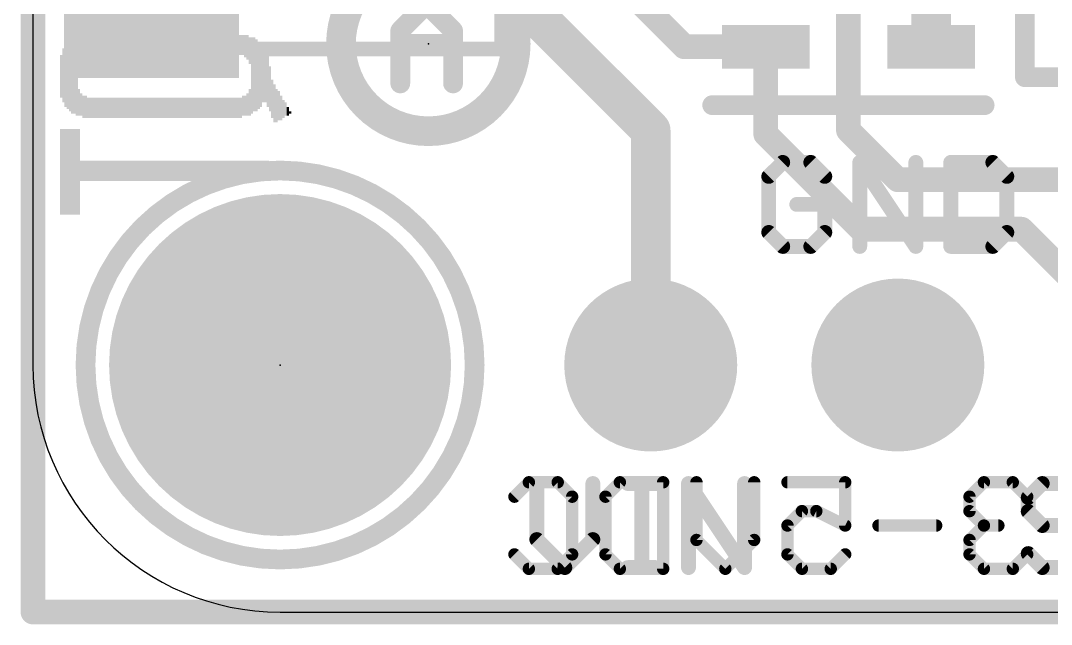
# Model space of a CAD drawing. Extents: x -0.1 to 25.5, y -0.1 to 20.4.
# Drawn here: x -0.13 to 10.47, y -0.13 to 6.08 of the extents above; entities that cross this region are included whole.
import ezdxf

# ---------------------------------------------------------------- set-up
doc = ezdxf.new("R2010")
doc.units = 0
for name, color, linetype in [('1', 12, 'CONTINUOUS'), ('16', 5, 'CONTINUOUS'), ('17', 110, 'CONTINUOUS'), ('20', 53, 'CONTINUOUS'), ('21', 40, 'CONTINUOUS'), ('22', 6, 'CONTINUOUS'), ('23', 40, 'CONTINUOUS'), ('24', 6, 'CONTINUOUS')]:
    doc.layers.add(name, color=color, linetype=linetype)

# ---------------------------------------------------------------- blocks, each defined once
blk = doc.blocks.new('RECT')
blk.add_solid([(-0.5, -0.5), (0.5, -0.5), (-0.5, 0.5), (0.5, 0.5)])
blk = doc.blocks.new('ROUNDP')
at = {"const_width": 0.5}
blk.add_lwpolyline([(0, -0.25, 1), (0, 0.25, 1), (0, -0.25)], format="xyb", dxfattribs=at)

msp = doc.modelspace()

# ---------------------------------------------------------------- linework, layer by layer
at = {"layer": '1'}
for points, const_width in [([(0, 0), (0, 20.32)], 0.254), ([(5.1175, 7.39), (6.6955, 5.812)], 0.254), ([(9.232, 6.712), (9.232, 5.812)], 0.4064), ([(8.382, 6.223), (8.382, 4.953)], 0.254), ([(6.6955, 5.812), (7.532, 5.812)], 0.254), ([(7.532, 5.812), (7.532, 4.914)], 0.254), ([(7.532, 4.914), (8.509, 3.937)], 0.254), ([(8.382, 4.953), (8.89, 4.445)], 0.254), ([(8.89, 4.445), (12.065, 4.445)], 0.254), ([(8.509, 3.937), (10.16, 3.937)], 0.254), ([(10.16, 3.937), (11.43, 2.667)], 0.254), ([(25.4, 0), (0, 0)], 0.254)]:
    msp.add_lwpolyline(points, dxfattribs=dict(at, const_width=const_width))
for points, const_width in [([(6.6955, 5.8755, 1), (6.6955, 5.7485)], 0.127), ([(7.5955, 5.812, 1), (7.4685, 5.812)], 0.127), ([(7.532, 5.7485, 1), (7.532, 5.8755)], 0.127), ([(6.6506, 5.7671, 1), (6.7404, 5.8569)], 0.127), ([(9.1304, 5.812, 1), (9.3336, 5.812)], 0.2032), ([(7.5769, 4.9589, 1), (7.4871, 4.8691)], 0.127), ([(8.4269, 4.9979, 1), (8.3371, 4.9081)], 0.127), ([(8.3185, 4.953, 1), (8.4455, 4.953)], 0.127), ([(7.4685, 4.914, 1), (7.5955, 4.914)], 0.127), ([(8.89, 4.5085, 1), (8.89, 4.3815)], 0.127), ([(8.8451, 4.4001, 1), (8.9349, 4.4899)], 0.127), ([(8.509, 4.0005, 1), (8.509, 3.8735)], 0.127), ([(8.4641, 3.8921, 1), (8.5539, 3.9819)], 0.127), ([(10.2049, 3.9819, 1), (10.1151, 3.8921)], 0.127), ([(10.16, 3.8735, 1), (10.16, 4.0005)], 0.127), ([(0, 0.0635, 1), (0, -0.0635)], 0.127), ([(-0.0635, 0, 1), (0.0635, 0)], 0.127)]:
    msp.add_lwpolyline(points, format="xyb", dxfattribs=dict(at, const_width=const_width))
at = {"layer": '16'}
for points, const_width in [([(0, 0), (0, 20.32)], 0.254), ([(6.35, 4.953), (5.0165, 6.2865)], 0.4064), ([(6.35, 2.54), (6.35, 4.953)], 0.4064), ([(25.4, 0), (0, 0)], 0.254)]:
    msp.add_lwpolyline(points, dxfattribs=dict(at, const_width=const_width))
for points, const_width in [([(6.4516, 4.953, 1), (6.2484, 4.953)], 0.2032), ([(6.2782, 4.8812, 1), (6.4218, 5.0248)], 0.2032), ([(6.2484, 2.54, 1), (6.4516, 2.54)], 0.2032), ([(0, 0.0635, 1), (0, -0.0635)], 0.127), ([(-0.0635, 0, 1), (0.0635, 0)], 0.127)]:
    msp.add_lwpolyline(points, format="xyb", dxfattribs=dict(at, const_width=const_width))
at = {"layer": '20'}
for p, q in [((0, 17.78), (0, 2.54)), ((2.54, 0), (22.86, 0))]:
    msp.add_line(p, q, dxfattribs=at)
msp.add_arc((2.54, 2.54), 2.54, 180, 270, dxfattribs=at)
at = {"layer": '21'}
for points, const_width in [([(4.8175, 6.99), (4.8175, 5.79)], 0.1524), ([(10.1962, 6.6939), (10.1962, 5.4991)], 0.2032), ([(4.8175, 5.79), (2.2175, 5.79)], 0.1524), ([(10.1962, 5.4991), (10.9928, 5.4991)], 0.2032), ([(9.782, 5.212), (6.982, 5.212)], 0.2032), ([(7.707, 4.6235), (7.5629, 4.4795)], 0.1524), ([(7.9951, 4.6235), (7.707, 4.6235)], 0.1524), ([(8.1391, 4.4795), (7.9951, 4.6235)], 0.1524), ([(8.4984, 3.7592), (8.4984, 4.6235)], 0.1524), ([(8.4984, 4.6235), (9.0747, 3.7592)], 0.1524), ([(9.0747, 3.7592), (9.0747, 4.6235)], 0.1524), ([(9.434, 4.6235), (9.434, 3.7592)], 0.1524), ([(9.8661, 4.6235), (9.434, 4.6235)], 0.1524), ([(10.0102, 4.4795), (9.8661, 4.6235)], 0.1524), ([(7.5629, 4.4795), (7.5629, 3.9033)], 0.1524), ([(10.0102, 3.9033), (10.0102, 4.4795)], 0.1524), ([(8.1391, 4.1914), (7.851, 4.1914)], 0.1524), ([(8.1391, 3.9033), (8.1391, 4.1914)], 0.1524), ([(7.5629, 3.9033), (7.707, 3.7592)], 0.1524), ([(7.9951, 3.7592), (8.1391, 3.9033)], 0.1524), ([(9.8661, 3.7592), (10.0102, 3.9033)], 0.1524), ([(7.707, 3.7592), (7.9951, 3.7592)], 0.1524), ([(9.434, 3.7592), (9.8661, 3.7592)], 0.1524), ([(5.1788, 1.3215), (5.1788, 0.7453)], 0.1524), ([(5.7551, 0.7453), (5.7551, 1.3215)], 0.1524), ([(6.1144, 1.3215), (6.4025, 1.3215)], 0.1524), ([(6.2584, 0.4572), (6.2584, 1.3215)], 0.1524), ([(6.738, 0.4572), (6.738, 1.3215)], 0.1524), ([(6.738, 1.3215), (7.3143, 0.4572)], 0.1524), ([(7.3143, 0.4572), (7.3143, 1.3215)], 0.1524), ([(10.374, 1.3215), (10.2299, 1.1775)], 0.1524), ([(10.6621, 1.3215), (10.374, 1.3215)], 0.1524), ([(10.2299, 1.1775), (10.2299, 1.0334)], 0.1524), ([(10.2299, 1.0334), (10.374, 0.8894)], 0.1524), ([(10.374, 0.8894), (10.6621, 0.8894)], 0.1524), ([(5.1788, 0.7453), (5.467, 0.4572)], 0.1524), ([(5.467, 0.4572), (5.7551, 0.7453)], 0.1524), ([(10.374, 0.4572), (10.2299, 0.6013)], 0.1524), ([(6.1144, 0.4572), (6.4025, 0.4572)], 0.1524), ([(10.6621, 0.4572), (10.374, 0.4572)], 0.1524)]:
    msp.add_lwpolyline(points, dxfattribs=dict(at, const_width=const_width))
for points, const_width in [([(2.2175, 5.8281, 1), (2.2175, 5.7519)], 0.0762), ([(4.7794, 5.79, 1), (4.8556, 5.79)], 0.0762), ([(4.8175, 5.7519, 1), (4.8175, 5.8281)], 0.0762), ([(10.1962, 5.5499, 1), (10.1962, 5.4483)], 0.1016), ([(10.1454, 5.4991, 1), (10.247, 5.4991)], 0.1016), ([(6.982, 5.2628, 1), (6.982, 5.1612)], 0.1016), ([(9.782, 5.1612, 1), (9.782, 5.2628)], 0.1016), ([(7.707, 4.6616, 1), (7.707, 4.5854)], 0.0762), ([(7.7339, 4.5966, 1), (7.68, 4.6505)], 0.0762), ([(8.022, 4.6505, 1), (7.9681, 4.5966)], 0.0762), ([(7.9951, 4.5854, 1), (7.9951, 4.6616)], 0.0762), ([(8.5301, 4.6447, 1), (8.4667, 4.6024)], 0.0762), ([(8.5365, 4.6235, 1), (8.4603, 4.6235)], 0.0762), ([(9.1128, 4.6235, 1), (9.0366, 4.6235)], 0.0762), ([(9.4721, 4.6235, 1), (9.3959, 4.6235)], 0.0762), ([(9.434, 4.6616, 1), (9.434, 4.5854)], 0.0762), ([(9.8931, 4.6505, 1), (9.8392, 4.5966)], 0.0762), ([(9.8661, 4.5854, 1), (9.8661, 4.6616)], 0.0762), ([(2.54, 0.54, 1), (2.54, 4.54, 1), (2.54, 0.54)], 0.2032), ([(7.601, 4.4795, 1), (7.5248, 4.4795)], 0.0762), ([(7.536, 4.5064, 1), (7.5899, 4.4525)], 0.0762), ([(8.1122, 4.4525, 1), (8.1661, 4.5064)], 0.0762), ([(10.0483, 4.4795, 1), (9.9721, 4.4795)], 0.0762), ([(9.9832, 4.4525, 1), (10.0371, 4.5064)], 0.0762), ([(7.851, 4.2295, 1), (7.851, 4.1533)], 0.0762), ([(8.1772, 4.1914, 1), (8.101, 4.1914)], 0.0762), ([(8.1391, 4.1533, 1), (8.1391, 4.2295)], 0.0762), ([(7.5899, 3.9302, 1), (7.536, 3.8763)], 0.0762), ([(7.5248, 3.9033, 1), (7.601, 3.9033)], 0.0762), ([(8.101, 3.9033, 1), (8.1772, 3.9033)], 0.0762), ([(8.1661, 3.8763, 1), (8.1122, 3.9302)], 0.0762), ([(9.9721, 3.9033, 1), (10.0483, 3.9033)], 0.0762), ([(10.0371, 3.8763, 1), (9.9832, 3.9302)], 0.0762), ([(7.707, 3.7973, 1), (7.707, 3.7211)], 0.0762), ([(7.68, 3.7323, 1), (7.7339, 3.7861)], 0.0762), ([(7.9681, 3.7861, 1), (8.022, 3.7323)], 0.0762), ([(7.9951, 3.7211, 1), (7.9951, 3.7973)], 0.0762), ([(9.043, 3.7381, 1), (9.1064, 3.7803)], 0.0762), ([(9.434, 3.7973, 1), (9.434, 3.7211)], 0.0762), ([(9.8392, 3.7861, 1), (9.8931, 3.7323)], 0.0762), ([(9.8661, 3.7211, 1), (9.8661, 3.7973)], 0.0762), ([(8.4603, 3.7592, 1), (8.5365, 3.7592)], 0.0762), ([(9.0366, 3.7592, 1), (9.1128, 3.7592)], 0.0762), ([(9.3959, 3.7592, 1), (9.4721, 3.7592)], 0.0762), ([(5.2169, 1.3215, 1), (5.1407, 1.3215)], 0.0762), ([(5.7932, 1.3215, 1), (5.717, 1.3215)], 0.0762), ([(6.1144, 1.3596, 1), (6.1144, 1.2834)], 0.0762), ([(6.2965, 1.3215, 1), (6.2203, 1.3215)], 0.0762), ([(6.4025, 1.2834, 1), (6.4025, 1.3596)], 0.0762), ([(6.7697, 1.3427, 1), (6.7063, 1.3004)], 0.0762), ([(6.7761, 1.3215, 1), (6.6999, 1.3215)], 0.0762), ([(7.3524, 1.3215, 1), (7.2762, 1.3215)], 0.0762), ([(10.374, 1.3596, 1), (10.374, 1.2834)], 0.0762), ([(10.4009, 1.2946, 1), (10.347, 1.3485)], 0.0762), ([(10.268, 1.1775, 1), (10.1918, 1.1775)], 0.0762), ([(10.203, 1.2044, 1), (10.2569, 1.1505)], 0.0762), ([(10.2569, 1.0604, 1), (10.203, 1.0065)], 0.0762), ([(10.1918, 1.0334, 1), (10.268, 1.0334)], 0.0762), ([(10.374, 0.9275, 1), (10.374, 0.8513)], 0.0762), ([(10.347, 0.8624, 1), (10.4009, 0.9163)], 0.0762), ([(5.2058, 0.7723, 1), (5.1519, 0.7184)], 0.0762), ([(5.1407, 0.7453, 1), (5.2169, 0.7453)], 0.0762), ([(5.717, 0.7453, 1), (5.7932, 0.7453)], 0.0762), ([(5.782, 0.7184, 1), (5.7281, 0.7723)], 0.0762), ([(10.2569, 0.6282, 1), (10.203, 0.5743)], 0.0762), ([(6.1144, 0.4953, 1), (6.1144, 0.4191)], 0.0762), ([(6.4025, 0.4191, 1), (6.4025, 0.4953)], 0.0762), ([(10.374, 0.4953, 1), (10.374, 0.4191)], 0.0762), ([(5.44, 0.4841, 1), (5.4939, 0.4303)], 0.0762), ([(5.44, 0.4303, 1), (5.4939, 0.4841)], 0.0762), ([(6.2203, 0.4572, 1), (6.2965, 0.4572)], 0.0762), ([(6.6999, 0.4572, 1), (6.7761, 0.4572)], 0.0762), ([(7.2762, 0.4572, 1), (7.3524, 0.4572)], 0.0762), ([(7.2826, 0.4361, 1), (7.346, 0.4783)], 0.0762), ([(10.347, 0.4303, 1), (10.4009, 0.4841)], 0.0762)]:
    msp.add_lwpolyline(points, format="xyb", dxfattribs=dict(at, const_width=const_width))
at = {"layer": '22'}
for points, const_width in [([(4.064, 4.944, 1), (4.064, 6.74, 1), (4.064, 4.944)], 0.3048), ([(3.8265, 5.9779, 1), (3.7249, 5.9779)], 0.1016), ([(3.7398, 6.0138, 1), (3.8116, 5.942)], 0.1016), ([(4.3688, 5.9779, 1), (4.2672, 5.9779)], 0.1016), ([(4.2821, 5.942, 1), (4.3539, 6.0138)], 0.1016), ([(3.7757, 5.8931, 1), (3.7757, 5.7915)], 0.1016), ([(4.318, 5.7915, 1), (4.318, 5.8931)], 0.1016), ([(3.7249, 5.4356, 1), (3.8265, 5.4356)], 0.1016), ([(4.2672, 5.4356, 1), (4.3688, 5.4356)], 0.1016), ([(5.0973, 1.366, 1), (5.0973, 1.3025)], 0.0635), ([(5.1197, 1.3118, 1), (5.0748, 1.3567)], 0.0635), ([(5.4163, 1.3567, 1), (5.3714, 1.3118)], 0.0635), ([(5.3939, 1.3025, 1), (5.3939, 1.366)], 0.0635), ([(6.0328, 1.366, 1), (6.0328, 1.3025)], 0.0635), ([(6.0552, 1.3118, 1), (6.0103, 1.3567)], 0.0635), ([(6.5094, 1.3343, 1), (6.4459, 1.3343)], 0.0635), ([(6.4777, 1.3025, 1), (6.4777, 1.366)], 0.0635), ([(6.8518, 1.3343, 1), (6.7883, 1.3343)], 0.0635), ([(7.4449, 1.3343, 1), (7.3814, 1.3343)], 0.0635), ([(7.7555, 1.366, 1), (7.7555, 1.3025)], 0.0635), ([(8.3805, 1.3343, 1), (8.317, 1.3343)], 0.0635), ([(8.3487, 1.3025, 1), (8.3487, 1.366)], 0.0635), ([(9.7749, 1.366, 1), (9.7749, 1.3025)], 0.0635), ([(9.7973, 1.3118, 1), (9.7524, 1.3567)], 0.0635), ([(10.0939, 1.3567, 1), (10.049, 1.3118)], 0.0635), ([(10.0715, 1.3025, 1), (10.0715, 1.366)], 0.0635), ([(4.9265, 1.2084, 1), (4.9714, 1.1635)], 0.0635), ([(5.5739, 1.186, 1), (5.5104, 1.186)], 0.0635), ([(5.5197, 1.1635, 1), (5.5646, 1.2084)], 0.0635), ([(5.9163, 1.186, 1), (5.8528, 1.186)], 0.0635), ([(5.8621, 1.2084, 1), (5.907, 1.1635)], 0.0635), ([(9.6583, 1.186, 1), (9.5948, 1.186)], 0.0635), ([(9.6041, 1.2084, 1), (9.649, 1.1635)], 0.0635), ([(10.1973, 1.1635, 1), (10.2422, 1.2084)], 0.0635), ([(7.9038, 1.0694, 1), (7.9038, 1.0059)], 0.0635), ([(7.9263, 1.0152, 1), (7.8814, 1.0601)], 0.0635), ([(8.0663, 1.0661, 1), (8.0379, 1.0093)], 0.0635), ([(8.0521, 1.0059, 1), (8.0521, 1.0694)], 0.0635), ([(9.5948, 1.0377, 1), (9.6583, 1.0377)], 0.0635), ([(9.649, 1.0601, 1), (9.6041, 1.0152)], 0.0635), ([(7.7873, 0.8894, 1), (7.7238, 0.8894)], 0.0635), ([(7.7331, 0.9118, 1), (7.778, 0.8669)], 0.0635), ([(8.317, 0.8894, 1), (8.3805, 0.8894)], 0.0635), ([(8.3345, 0.861, 1), (8.3629, 0.9178)], 0.0635), ([(8.6911, 0.9211, 1), (8.6911, 0.8576)], 0.0635), ([(9.2842, 0.8576, 1), (9.2842, 0.9211)], 0.0635), ([(9.7749, 0.9211, 1), (9.7749, 0.8576)], 0.0635), ([(9.7973, 0.8669, 1), (9.7524, 0.9118)], 0.0635), ([(9.7524, 0.8669, 1), (9.7973, 0.9118)], 0.0635), ([(9.9232, 0.8576, 1), (9.9232, 0.9211)], 0.0635), ([(6.7883, 0.7411, 1), (6.8518, 0.7411)], 0.0635), ([(6.8425, 0.7635, 1), (6.7976, 0.7186)], 0.0635), ([(7.3814, 0.7411, 1), (7.4449, 0.7411)], 0.0635), ([(7.4356, 0.7186, 1), (7.3907, 0.7635)], 0.0635), ([(9.6583, 0.7411, 1), (9.5948, 0.7411)], 0.0635), ([(9.6041, 0.7635, 1), (9.649, 0.7186)], 0.0635), ([(4.9714, 0.6152, 1), (4.9265, 0.5703)], 0.0635), ([(5.5646, 0.5703, 1), (5.5197, 0.6152)], 0.0635), ([(5.907, 0.6152, 1), (5.8621, 0.5703)], 0.0635), ([(7.778, 0.6152, 1), (7.7331, 0.5703)], 0.0635), ([(8.3712, 0.5703, 1), (8.3263, 0.6152)], 0.0635), ([(9.649, 0.6152, 1), (9.6041, 0.5703)], 0.0635), ([(10.2422, 0.5703, 1), (10.1973, 0.6152)], 0.0635), ([(5.5104, 0.5928, 1), (5.5739, 0.5928)], 0.0635), ([(5.8528, 0.5928, 1), (5.9163, 0.5928)], 0.0635), ([(7.7238, 0.5928, 1), (7.7873, 0.5928)], 0.0635), ([(9.5948, 0.5928, 1), (9.6583, 0.5928)], 0.0635), ([(5.0973, 0.4763, 1), (5.0973, 0.4128)], 0.0635), ([(5.0748, 0.422, 1), (5.1197, 0.467)], 0.0635), ([(5.3714, 0.467, 1), (5.4163, 0.422)], 0.0635), ([(5.3939, 0.4128, 1), (5.3939, 0.4763)], 0.0635), ([(6.0328, 0.4763, 1), (6.0328, 0.4128)], 0.0635), ([(6.0103, 0.422, 1), (6.0552, 0.467)], 0.0635), ([(6.4459, 0.4445, 1), (6.5094, 0.4445)], 0.0635), ([(6.4777, 0.4128, 1), (6.4777, 0.4763)], 0.0635), ([(7.0942, 0.467, 1), (7.1391, 0.422)], 0.0635), ([(7.0942, 0.422, 1), (7.1391, 0.467)], 0.0635), ([(7.9038, 0.4763, 1), (7.9038, 0.4128)], 0.0635), ([(7.8814, 0.422, 1), (7.9263, 0.467)], 0.0635), ([(8.178, 0.467, 1), (8.2229, 0.422)], 0.0635), ([(8.2004, 0.4128, 1), (8.2004, 0.4763)], 0.0635), ([(9.7749, 0.4763, 1), (9.7749, 0.4128)], 0.0635), ([(9.7524, 0.422, 1), (9.7973, 0.467)], 0.0635), ([(10.049, 0.467, 1), (10.0939, 0.422)], 0.0635), ([(10.0715, 0.4128, 1), (10.0715, 0.4763)], 0.0635)]:
    msp.add_lwpolyline(points, format="xyb", dxfattribs=dict(at, const_width=const_width))
for points, const_width in [([(4.0468, 6.2491), (3.7757, 5.9779)], 0.2032), ([(4.318, 5.9779), (4.0468, 6.2491)], 0.2032), ([(3.7757, 5.9779), (3.7757, 5.4356)], 0.2032), ([(4.318, 5.4356), (4.318, 5.9779)], 0.2032), ([(4.318, 5.8423), (3.7757, 5.8423)], 0.2032), ([(4.949, 1.186), (5.0973, 1.3343)], 0.127), ([(5.0973, 1.3343), (5.3939, 1.3343)], 0.127), ([(5.3939, 1.3343), (5.5422, 1.186)], 0.127), ([(5.8845, 1.186), (6.0328, 1.3343)], 0.127), ([(6.0328, 1.3343), (6.4777, 1.3343)], 0.127), ([(6.4777, 1.3343), (6.4777, 0.4445)], 0.127), ([(6.82, 0.7411), (6.82, 1.3343)], 0.127), ([(7.4132, 1.3343), (7.4132, 0.7411)], 0.127), ([(7.7555, 1.3343), (8.3487, 1.3343)], 0.127), ([(8.3487, 1.3343), (8.3487, 0.8894)], 0.127), ([(9.7749, 1.3343), (9.6266, 1.186)], 0.127), ([(10.0715, 1.3343), (9.7749, 1.3343)], 0.127), ([(10.2198, 1.186), (10.0715, 1.3343)], 0.127), ([(5.5422, 1.186), (5.5422, 0.5928)], 0.127), ([(5.8845, 0.5928), (5.8845, 1.186)], 0.127), ([(9.6266, 1.186), (9.6266, 1.0377)], 0.127), ([(7.9038, 1.0377), (7.7555, 0.8894)], 0.127), ([(8.0521, 1.0377), (7.9038, 1.0377)], 0.127), ([(8.3487, 0.8894), (8.0521, 1.0377)], 0.127), ([(9.6266, 1.0377), (9.7749, 0.8894)], 0.127), ([(7.7555, 0.8894), (7.7555, 0.5928)], 0.127), ([(9.2842, 0.8894), (8.6911, 0.8894)], 0.127), ([(9.7749, 0.8894), (9.6266, 0.7411)], 0.127), ([(9.7749, 0.8894), (9.9232, 0.8894)], 0.127), ([(7.1166, 0.4445), (6.82, 0.7411)], 0.127), ([(7.4132, 0.7411), (7.1166, 0.4445)], 0.127), ([(9.6266, 0.7411), (9.6266, 0.5928)], 0.127), ([(5.0973, 0.4445), (4.949, 0.5928)], 0.127), ([(5.5422, 0.5928), (5.3939, 0.4445)], 0.127), ([(6.0328, 0.4445), (5.8845, 0.5928)], 0.127), ([(7.7555, 0.5928), (7.9038, 0.4445)], 0.127), ([(8.2004, 0.4445), (8.3487, 0.5928)], 0.127), ([(9.6266, 0.5928), (9.7749, 0.4445)], 0.127), ([(10.0715, 0.4445), (10.2198, 0.5928)], 0.127), ([(5.3939, 0.4445), (5.0973, 0.4445)], 0.127), ([(6.4777, 0.4445), (6.0328, 0.4445)], 0.127), ([(7.9038, 0.4445), (8.2004, 0.4445)], 0.127), ([(9.7749, 0.4445), (10.0715, 0.4445)], 0.127)]:
    msp.add_lwpolyline(points, dxfattribs=dict(at, const_width=const_width))
at = {"layer": '23'}
msp.add_point((2.54, 2.54), dxfattribs=at)
at = {"layer": '24'}
msp.add_point((4.064, 5.842), dxfattribs=at)

# ---------------------------------------------------------------- block references
at = {"layer": '1', "xscale": 1.8, "yscale": 1.2}
msp.add_blockref('RECT', (1.2175, 6.09), dxfattribs=at)
at = {"layer": '1', "xscale": 0.45, "yscale": 0.9, "rotation": 90}
for p in [(7.532, 5.812), (9.232, 5.812)]:
    msp.add_blockref('RECT', p, dxfattribs=at)
at = {"layer": '17', "xscale": 3.516, "yscale": 3.516}
msp.add_blockref('ROUNDP', (2.54, 2.54), dxfattribs=at)
msp.add_blockref('ROUNDP', (2.54, 2.54), dxfattribs=at)
at = {"layer": '17', "xscale": 1.778, "yscale": 1.778, "rotation": 90}
for p in [(6.35, 2.54), (6.35, 2.54), (8.89, 2.54), (8.89, 2.54)]:
    msp.add_blockref('ROUNDP', p, dxfattribs=at)
at = {"layer": '22', "rotation": 270}
for p, xscale, yscale in [((0.4964, 5.8064), 0.254, 0.0231), ((0.5196, 5.8179), 0.2311, 0.0231), ((0.5427, 5.8306), 0.2057, 0.0231), ((0.5658, 5.8306), 0.2057, 0.0231), ((0.5889, 5.8306), 0.2057, 0.0231), ((0.612, 5.8306), 0.2057, 0.0231), ((0.635, 5.8306), 0.2057, 0.0229), ((0.658, 5.842), 0.1829, 0.0231), ((0.6811, 5.842), 0.1829, 0.0231), ((0.7042, 5.842), 0.1829, 0.0231), ((0.7273, 5.842), 0.1829, 0.0231), ((0.7504, 5.842), 0.1829, 0.0231), ((0.7736, 5.842), 0.1829, 0.0231), ((0.7967, 5.842), 0.1829, 0.0231), ((0.8198, 5.842), 0.1829, 0.0231), ((0.8429, 5.842), 0.1829, 0.0231), ((0.866, 5.842), 0.1829, 0.0231), ((0.889, 5.842), 0.1829, 0.0229), ((0.912, 5.842), 0.1829, 0.0231), ((0.9351, 5.842), 0.1829, 0.0231), ((0.9582, 5.842), 0.1829, 0.0231), ((0.9813, 5.842), 0.1829, 0.0231), ((1.0044, 5.842), 0.1829, 0.0231), ((1.0276, 5.842), 0.1829, 0.0231), ((1.0507, 5.842), 0.1829, 0.0231), ((1.0738, 5.842), 0.1829, 0.0231), ((1.0969, 5.842), 0.1829, 0.0231), ((1.12, 5.842), 0.1829, 0.0231), ((1.143, 5.842), 0.1829, 0.0229), ((1.166, 5.842), 0.1829, 0.0231), ((1.1891, 5.842), 0.1829, 0.0231), ((1.2122, 5.842), 0.1829, 0.0231), ((1.2353, 5.842), 0.1829, 0.0231), ((1.2584, 5.842), 0.1829, 0.0231), ((1.2816, 5.842), 0.1829, 0.0231), ((1.3047, 5.842), 0.1829, 0.0231), ((1.3278, 5.842), 0.1829, 0.0231), ((1.3509, 5.842), 0.1829, 0.0231), ((1.374, 5.842), 0.1829, 0.0231), ((1.397, 5.842), 0.1829, 0.0229), ((1.42, 5.842), 0.1829, 0.0231), ((1.4431, 5.842), 0.1829, 0.0231), ((1.4662, 5.842), 0.1829, 0.0231), ((1.4893, 5.842), 0.1829, 0.0231), ((1.5124, 5.842), 0.1829, 0.0231), ((1.5356, 5.842), 0.1829, 0.0231), ((1.5587, 5.842), 0.1829, 0.0231), ((1.5818, 5.842), 0.1829, 0.0231), ((1.6049, 5.842), 0.1829, 0.0231), ((1.628, 5.842), 0.1829, 0.0231), ((1.651, 5.842), 0.1829, 0.0229), ((1.674, 5.842), 0.1829, 0.0231), ((1.6971, 5.842), 0.1829, 0.0231), ((1.7202, 5.842), 0.1829, 0.0231), ((1.7433, 5.842), 0.1829, 0.0231), ((1.7664, 5.842), 0.1829, 0.0231), ((1.7896, 5.842), 0.1829, 0.0231), ((1.8127, 5.842), 0.1829, 0.0231), ((1.8358, 5.842), 0.1829, 0.0231), ((1.8589, 5.842), 0.1829, 0.0231), ((1.882, 5.842), 0.1829, 0.0231), ((1.905, 5.842), 0.1829, 0.0229), ((1.928, 5.842), 0.1829, 0.0231), ((1.9511, 5.842), 0.1829, 0.0231), ((1.9742, 5.842), 0.1829, 0.0231), ((1.9973, 5.842), 0.1829, 0.0231), ((2.0204, 5.842), 0.1829, 0.0231), ((2.0436, 5.842), 0.1829, 0.0231), ((2.0667, 5.842), 0.1829, 0.0231), ((2.0898, 5.8306), 0.2057, 0.0231), ((2.1129, 5.8306), 0.2057, 0.0231), ((2.136, 5.8306), 0.2057, 0.0231), ((2.159, 5.8306), 0.2057, 0.0229), ((2.182, 5.8179), 0.2311, 0.0231), ((2.2051, 5.8064), 0.254, 0.0231), ((0.358, 5.5067), 0.6706, 0.0231), ((0.381, 5.5067), 0.7163, 0.0229), ((0.404, 5.5067), 0.762, 0.0231), ((0.4271, 5.5067), 0.762, 0.0231), ((0.4502, 5.5067), 0.8077, 0.0231), ((0.4733, 5.7721), 0.2769, 0.0231), ((2.2282, 5.7721), 0.2769, 0.0231), ((2.2513, 5.5182), 0.7849, 0.0231), ((2.2744, 5.5296), 0.762, 0.0231), ((2.2976, 5.5182), 0.7391, 0.0231), ((2.3207, 5.5182), 0.6934, 0.0231), ((2.3438, 5.5182), 0.6477, 0.0231), ((0.2887, 5.508), 0.4394, 0.0231), ((0.3118, 5.5194), 0.5537, 0.0231), ((0.3349, 5.5067), 0.6248, 0.0231), ((2.3669, 5.5309), 0.5766, 0.0231), ((2.39, 5.5194), 0.5537, 0.0231), ((2.413, 5.461), 0.5334, 0.0229), ((2.436, 5.3797), 0.4623, 0.0231), ((2.4591, 5.2769), 0.3937, 0.0231), ((2.4822, 5.2299), 0.3912, 0.0231), ((0.4733, 5.2413), 0.2769, 0.0231), ((0.4964, 5.2184), 0.2311, 0.0231), ((0.5196, 5.1956), 0.2311, 0.0231), ((0.5427, 5.1956), 0.2311, 0.0231), ((2.159, 5.207), 0.2083, 0.0229), ((2.182, 5.207), 0.2083, 0.0231), ((2.2051, 5.2184), 0.2311, 0.0231), ((2.2282, 5.2413), 0.2769, 0.0231), ((2.5053, 5.207), 0.3454, 0.0231), ((2.5284, 5.207), 0.2997, 0.0231), ((2.5516, 5.1841), 0.254, 0.0231), ((0.5658, 5.1841), 0.2083, 0.0231), ((0.5889, 5.1841), 0.2083, 0.0231), ((0.612, 5.1841), 0.2083, 0.0231), ((0.635, 5.1841), 0.2083, 0.0229), ((0.658, 5.1841), 0.2083, 0.0231), ((0.6811, 5.1841), 0.2083, 0.0231), ((0.7042, 5.1841), 0.2083, 0.0231), ((0.7273, 5.1841), 0.2083, 0.0231), ((0.7504, 5.1841), 0.2083, 0.0231), ((0.7736, 5.1841), 0.2083, 0.0231), ((0.7967, 5.1841), 0.2083, 0.0231), ((0.8198, 5.1841), 0.2083, 0.0231), ((0.8429, 5.1841), 0.2083, 0.0231), ((0.866, 5.1841), 0.2083, 0.0231), ((0.889, 5.1841), 0.2083, 0.0229), ((0.912, 5.1841), 0.2083, 0.0231), ((0.9351, 5.1841), 0.2083, 0.0231), ((0.9582, 5.1841), 0.2083, 0.0231), ((0.9813, 5.1841), 0.2083, 0.0231), ((1.0044, 5.1841), 0.2083, 0.0231), ((1.0276, 5.1841), 0.2083, 0.0231), ((1.0507, 5.1841), 0.2083, 0.0231), ((1.0738, 5.1841), 0.2083, 0.0231), ((1.0969, 5.1841), 0.2083, 0.0231), ((1.12, 5.1841), 0.2083, 0.0231), ((1.143, 5.1841), 0.2083, 0.0229), ((1.166, 5.1841), 0.2083, 0.0231), ((1.1891, 5.1841), 0.2083, 0.0231), ((1.2122, 5.1841), 0.2083, 0.0231), ((1.2353, 5.1841), 0.2083, 0.0231), ((1.2584, 5.1841), 0.2083, 0.0231), ((1.2816, 5.1841), 0.2083, 0.0231), ((1.3047, 5.1841), 0.2083, 0.0231), ((1.3278, 5.1841), 0.2083, 0.0231), ((1.3509, 5.1841), 0.2083, 0.0231), ((1.374, 5.1841), 0.2083, 0.0231), ((1.397, 5.1841), 0.2083, 0.0229), ((1.42, 5.1841), 0.2083, 0.0231), ((1.4431, 5.1841), 0.2083, 0.0231), ((1.4662, 5.1841), 0.2083, 0.0231), ((1.4893, 5.1841), 0.2083, 0.0231), ((1.5124, 5.1841), 0.2083, 0.0231), ((1.5356, 5.1841), 0.2083, 0.0231), ((1.5587, 5.1841), 0.2083, 0.0231), ((1.5818, 5.1841), 0.2083, 0.0231), ((1.6049, 5.1841), 0.2083, 0.0231), ((1.628, 5.1841), 0.2083, 0.0231), ((1.651, 5.1841), 0.2083, 0.0229), ((1.674, 5.1841), 0.2083, 0.0231), ((1.6971, 5.1841), 0.2083, 0.0231), ((1.7202, 5.1841), 0.2083, 0.0231), ((1.7433, 5.1841), 0.2083, 0.0231), ((1.7664, 5.1841), 0.2083, 0.0231), ((1.7896, 5.1841), 0.2083, 0.0231), ((1.8127, 5.1841), 0.2083, 0.0231), ((1.8358, 5.1841), 0.2083, 0.0231), ((1.8589, 5.1841), 0.2083, 0.0231), ((1.882, 5.1841), 0.2083, 0.0231), ((1.905, 5.1841), 0.2083, 0.0229), ((1.928, 5.1841), 0.2083, 0.0231), ((1.9511, 5.1841), 0.2083, 0.0231), ((1.9742, 5.1841), 0.2083, 0.0231), ((1.9973, 5.1841), 0.2083, 0.0231), ((2.0204, 5.1841), 0.2083, 0.0231), ((2.0436, 5.1841), 0.2083, 0.0231), ((2.0667, 5.1841), 0.2083, 0.0231), ((2.0898, 5.1841), 0.2083, 0.0231), ((2.1129, 5.1841), 0.2083, 0.0231), ((2.136, 5.1841), 0.2083, 0.0231), ((2.5747, 5.1727), 0.1854, 0.0231), ((2.5978, 5.1727), 0.1397, 0.0231), ((2.6209, 5.1486), 0.0914, 0.0231), ((2.644, 5.1372), 0.0229, 0.0231), ((0.2887, 4.5263), 0.8788, 0.0231), ((0.3118, 4.5263), 0.8788, 0.0231), ((0.3349, 4.5263), 0.8788, 0.0231), ((0.358, 4.5263), 0.8788, 0.0231), ((0.381, 4.5263), 0.8788, 0.0229), ((0.404, 4.5263), 0.8788, 0.0231), ((0.4271, 4.5263), 0.8788, 0.0231), ((0.4502, 4.5263), 0.8788, 0.0231), ((0.4733, 4.5263), 0.8788, 0.0231), ((0.4964, 4.5364), 0.2083, 0.0231), ((0.5196, 4.5364), 0.2083, 0.0231), ((0.5427, 4.5364), 0.2083, 0.0231), ((0.5658, 4.5364), 0.2083, 0.0231), ((0.5889, 4.5364), 0.2083, 0.0231), ((0.612, 4.5364), 0.2083, 0.0231), ((0.635, 4.5364), 0.2083, 0.0229), ((0.658, 4.5364), 0.2083, 0.0231), ((0.6811, 4.5364), 0.2083, 0.0231), ((0.7042, 4.5364), 0.2083, 0.0231), ((0.7273, 4.5364), 0.2083, 0.0231), ((0.7504, 4.5364), 0.2083, 0.0231), ((0.7736, 4.5364), 0.2083, 0.0231), ((0.7967, 4.5364), 0.2083, 0.0231), ((0.8198, 4.5364), 0.2083, 0.0231), ((0.8429, 4.5364), 0.2083, 0.0231), ((0.866, 4.5364), 0.2083, 0.0231), ((0.889, 4.5364), 0.2083, 0.0229), ((0.912, 4.5364), 0.2083, 0.0231), ((0.9351, 4.5364), 0.2083, 0.0231), ((0.9582, 4.5364), 0.2083, 0.0231), ((0.9813, 4.5364), 0.2083, 0.0231), ((1.0044, 4.5364), 0.2083, 0.0231), ((1.0276, 4.5364), 0.2083, 0.0231), ((1.0507, 4.5364), 0.2083, 0.0231), ((1.0738, 4.5364), 0.2083, 0.0231), ((1.0969, 4.5364), 0.2083, 0.0231), ((1.12, 4.5364), 0.2083, 0.0231), ((1.143, 4.5364), 0.2083, 0.0229), ((1.166, 4.5364), 0.2083, 0.0231), ((1.1891, 4.5364), 0.2083, 0.0231), ((1.2122, 4.5364), 0.2083, 0.0231), ((1.2353, 4.5364), 0.2083, 0.0231), ((1.2584, 4.5364), 0.2083, 0.0231), ((1.2816, 4.5364), 0.2083, 0.0231), ((1.3047, 4.5364), 0.2083, 0.0231), ((1.3278, 4.5364), 0.2083, 0.0231), ((1.3509, 4.5364), 0.2083, 0.0231), ((1.374, 4.5364), 0.2083, 0.0231), ((1.397, 4.5364), 0.2083, 0.0229), ((1.42, 4.5364), 0.2083, 0.0231), ((1.4431, 4.5364), 0.2083, 0.0231), ((1.4662, 4.5364), 0.2083, 0.0231), ((1.4893, 4.5364), 0.2083, 0.0231), ((1.5124, 4.5364), 0.2083, 0.0231), ((1.5356, 4.5364), 0.2083, 0.0231), ((1.5587, 4.5364), 0.2083, 0.0231), ((1.5818, 4.5364), 0.2083, 0.0231), ((1.6049, 4.5364), 0.2083, 0.0231), ((1.628, 4.5364), 0.2083, 0.0231), ((1.651, 4.5364), 0.2083, 0.0229), ((1.674, 4.5364), 0.2083, 0.0231), ((1.6971, 4.5364), 0.2083, 0.0231), ((1.7202, 4.5364), 0.2083, 0.0231), ((1.7433, 4.5364), 0.2083, 0.0231), ((1.7664, 4.5364), 0.2083, 0.0231), ((1.7896, 4.5364), 0.2083, 0.0231), ((1.8127, 4.5364), 0.2083, 0.0231), ((1.8358, 4.5364), 0.2083, 0.0231), ((1.8589, 4.5364), 0.2083, 0.0231), ((1.882, 4.5364), 0.2083, 0.0231), ((1.905, 4.5364), 0.2083, 0.0229), ((1.928, 4.5364), 0.2083, 0.0231), ((1.9511, 4.5364), 0.2083, 0.0231), ((1.9742, 4.5364), 0.2083, 0.0231), ((1.9973, 4.5364), 0.2083, 0.0231), ((2.0204, 4.5364), 0.2083, 0.0231), ((2.0436, 4.5364), 0.2083, 0.0231), ((2.0667, 4.5364), 0.2083, 0.0231), ((2.0898, 4.5364), 0.2083, 0.0231), ((2.1129, 4.5364), 0.2083, 0.0231), ((2.136, 4.5364), 0.2083, 0.0231), ((2.159, 4.5364), 0.2083, 0.0229), ((2.182, 4.5364), 0.2083, 0.0231), ((2.2051, 4.5364), 0.2083, 0.0231), ((2.2282, 4.5364), 0.2083, 0.0231), ((2.2513, 4.5364), 0.2083, 0.0231), ((2.2744, 4.5364), 0.2083, 0.0231), ((2.2976, 4.5364), 0.2083, 0.0231), ((2.3207, 4.5364), 0.2083, 0.0231), ((2.3438, 4.5364), 0.2083, 0.0231), ((2.3669, 4.5364), 0.2083, 0.0231), ((2.39, 4.5364), 0.2083, 0.0231), ((2.413, 4.5364), 0.2083, 0.0229)]:
    msp.add_blockref('RECT', p, dxfattribs=dict(at, xscale=xscale, yscale=yscale))

doc.saveas('drawing.dxf')
